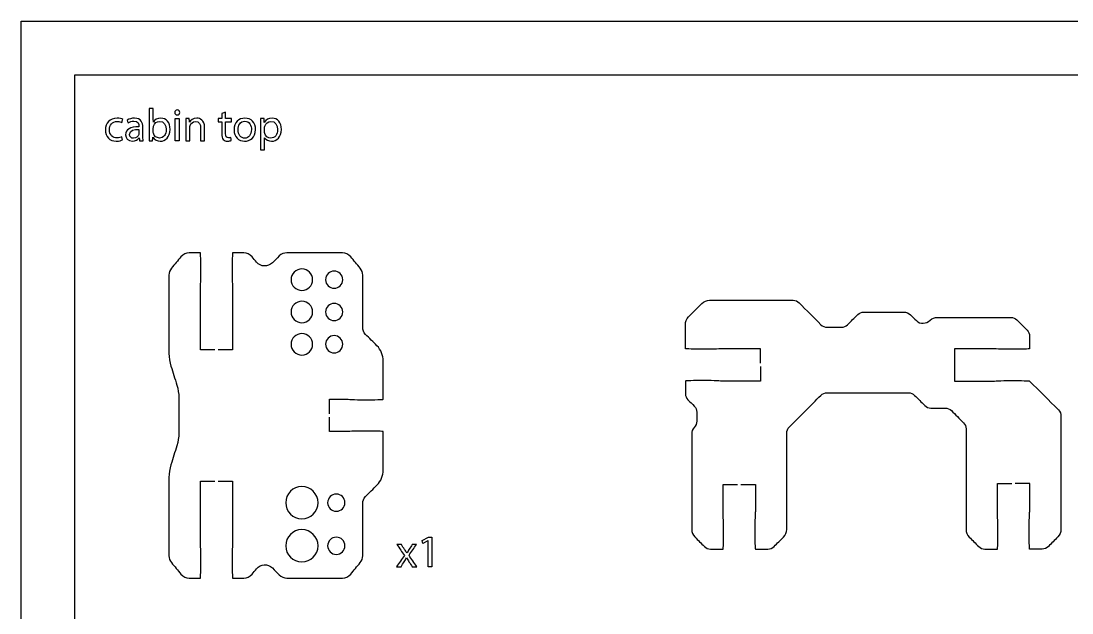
# Model space of a CAD drawing. Extents: x 0 to 375, y 150 to 450.
# Drawn here: x 0 to 97.7, y 395 to 450 of the extents above; entities that cross this region are included whole.
import ezdxf

# ---------------------------------------------------------------- set-up
doc = ezdxf.new("R2010")
doc.units = 0
doc.header["$MEASUREMENT"] = 0
doc.layers.add('DEFAULT', color=18, linetype='CONTINUOUS')

msp = doc.modelspace()

# ---------------------------------------------------------------- linework, layer by layer
at = {"layer": 'DEFAULT', "color": 116}
for points in [[(370.0000361111111, 150.0000527777778), (0, 150.0000527777778), (0, 450.0001583333333), (370.0000361111111, 450.0001583333333)], [(365.0001166666666, 340.7925055555555), (4.999919444444445, 340.7925055555555), (4.999919444444445, 444.999886111111), (365.0001166666666, 444.999886111111)]]:
    msp.add_lwpolyline(points, close=True, dxfattribs=at)
at = {"layer": 'DEFAULT', "color": 18}
for points in [[(14.33195, 440.9305944444444), (14.70413055555555, 440.9305944444444), (14.70413055555555, 438.8827194444444), (14.33195, 438.8827194444444)], [(37.83457, 401.7098194444444), (37.82645611111111, 401.7098194444444), (37.34808944444444, 401.4515861111111), (37.27612277777778, 401.7352194444443), (37.87690333333333, 402.0569527777777), (38.19440333333333, 402.0569527777777), (38.19440333333333, 399.3066972222222), (37.83457, 399.3066972222222)]]:
    msp.add_lwpolyline(points, close=True, dxfattribs=at)
for points, knots in [([(11.90635583333333, 438.8827547222222), (11.91517527777778, 439.0221019444444), (11.92364194444444, 439.2295352777777), (11.92364194444444, 439.4115686111111), (11.92364194444445, 440.2367158333333), (11.92364194444445, 441.0618630555555), (11.92364194444444, 441.8870102777777), (12.04629101851852, 441.8870102777777), (12.16894009259259, 441.8870102777777), (12.29158916666667, 441.8870102777777), (12.29158916666667, 441.4581500925926), (12.29158916666667, 441.0292899074073), (12.30005583333333, 440.6004297222221), (12.43128916666667, 440.8286769444444), (12.66800305555556, 440.976843611111), (12.99820305555555, 440.976843611111), (13.50585027777778, 440.976843611111), (13.86568361111111, 440.5538630555556), (13.8610975, 439.9319158333333), (13.8610975, 439.1999019444444), (13.40036972222222, 438.8361880555555), (12.94316972222222, 438.8361880555555), (12.64718916666667, 438.8361880555555), (12.4101225, 438.9504880555555), (12.2577225, 439.2214213888889), (12.25348916666667, 439.2214213888889), (12.24925583333333, 439.2214213888889), (12.2450225, 439.2214213888889), (12.23937805555556, 439.1085324999999), (12.23373361111111, 438.9956436111111), (12.22808916666667, 438.8827547222222), (12.12084472222222, 438.8827547222222), (12.01360027777778, 438.8827547222222), (11.90635583333333, 438.8827547222222)], [0.911999999999999, 0.911999999999999, 0.911999999999999, 0.911999999999999, 1.911999999999999, 1.911999999999999, 1.911999999999999, 8.929000000000052, 8.929000000000052, 8.929000000000052, 9.972000000000051, 9.972000000000051, 9.972000000000051, 13.64300000000021, 13.64300000000021, 13.64300000000021, 14.64300000000021, 14.64300000000021, 14.64300000000021, 15.64300000000021, 15.64300000000021, 15.64300000000021, 16.64300000000021, 16.64300000000021, 16.64300000000021, 17.64300000000021, 17.64300000000021, 17.64300000000021, 17.67900000000022, 17.67900000000022, 17.67900000000022, 18.64019925093629, 18.64019925093629, 18.64019925093629, 19.55219925093629, 19.55219925093629, 19.55219925093629, 19.55219925093629]), ([(14.74646388888889, 441.5056222222221), (14.75069722222222, 441.378975), (14.65756388888889, 441.2773749999999), (14.50939722222222, 441.2773749999999), (14.37851666666667, 441.2773749999999), (14.28538333333333, 441.378975), (14.28538333333333, 441.5056222222221), (14.28538333333333, 441.6372083333333), (14.38275, 441.7388083333333), (14.51821666666667, 441.7388083333333), (14.65756388888889, 441.7388083333333), (14.74646388888889, 441.6372083333333), (14.74646388888889, 441.5056222222221)], [1, 1, 1, 1, 2, 2, 2, 3, 3, 3, 4, 4, 4, 5, 5, 5, 5]), ([(9.446295277777777, 438.9588136111111), (9.348928611111111, 438.9080136111111), (9.13302861111111, 438.8402802777777), (8.857861944444444, 438.8402802777777), (8.240148055555554, 438.8402802777777), (7.838334166666667, 439.2593802777778), (7.838334166666667, 439.8855608333333), (7.838334166666667, 440.5159747222222), (8.26978138888889, 440.9728219444444), (8.938648055555555, 440.9728219444444), (9.15842861111111, 440.9728219444444), (9.352809166666667, 440.9177886111111), (9.454409166666666, 440.8669886111111), (9.426186944444444, 440.7711506481481), (9.397964722222222, 440.6753126851851), (9.3697425, 440.5794747222222), (9.281195277777778, 440.6299219444444), (9.141495277777777, 440.676488611111), (8.938648055555555, 440.676488611111), (8.468748055555555, 440.676488611111), (8.215100833333334, 440.3297080555555), (8.215100833333334, 439.9024941666666), (8.215100833333334, 439.4283608333333), (8.519548055555555, 439.136613611111), (8.925595277777777, 439.136613611111), (9.137261944444443, 439.136613611111), (9.276961944444444, 439.1916469444444), (9.3824425, 439.238213611111), (9.403726759259259, 439.1450802777777), (9.425011018518518, 439.0519469444444), (9.446295277777777, 438.9588136111111)], [0.8124192267541849, 0.8124192267541849, 0.8124192267541849, 0.8124192267541849, 1.812419226754185, 1.812419226754185, 1.812419226754185, 2.812419226754185, 2.812419226754185, 2.812419226754185, 3.812419226754185, 3.812419226754185, 3.812419226754185, 4.812419226754185, 4.812419226754185, 4.812419226754185, 5.662022075148709, 5.662022075148709, 5.662022075148709, 6.662022075148709, 6.662022075148709, 6.662022075148709, 7.662022075148709, 7.662022075148709, 7.662022075148709, 8.662022075148709, 8.662022075148709, 8.662022075148709, 9.662022075148709, 9.662022075148709, 9.662022075148709, 10.47444130190289, 10.47444130190289, 10.47444130190289, 10.47444130190289]), ([(11.01682666666667, 438.8826488888887), (11.00694888888889, 438.9687266666665), (10.99707111111111, 439.0548044444443), (10.98719333333333, 439.140882222222), (10.98296, 439.140882222222), (10.97872666666667, 439.1408822222222), (10.97449333333333, 439.1408822222222), (10.86019333333333, 438.9796627777778), (10.64041277777778, 438.8360822222222), (10.34831277777778, 438.8360822222222), (9.933798888888887, 438.8360822222222), (9.722132222222221, 439.1278294444444), (9.722132222222221, 439.4241627777778), (9.722132222222221, 439.9194627777778), (10.16204611111111, 440.1900433333333), (10.95367944444444, 440.1858099999999), (10.95367944444444, 440.1999211111111), (10.95367944444444, 440.2140322222222), (10.95367944444444, 440.2281433333333), (10.95367944444444, 440.3974766666667), (10.90711277777778, 440.7019238888888), (10.48801277777778, 440.7019238888888), (10.29751277777778, 440.7019238888888), (10.09889888888889, 440.6426572222222), (9.954965555555555, 440.5498766666666), (9.926743333333333, 440.6316035185185), (9.89852111111111, 440.7133303703704), (9.870298888888888, 440.7950572222222), (10.03963222222222, 440.9051238888889), (10.28481277777778, 440.9770905555555), (10.54304611111111, 440.9770905555555), (11.16922666666667, 440.9770905555555), (11.32162666666667, 440.5498766666666), (11.32162666666667, 440.1395961111111), (11.32162666666667, 439.8843025925926), (11.32162666666667, 439.6290090740741), (11.32162666666667, 439.3737155555556), (11.32162666666667, 439.1959155555555), (11.33009333333333, 439.0223488888889), (11.35514055555556, 438.8826488888889), (11.24236925925926, 438.8826488888888), (11.12959796296296, 438.8826488888888), (11.01682666666667, 438.8826488888887)], [0, 0, 0, 0, 0.7368039087843914, 0.7368039087843914, 0.7368039087843914, 0.7728039087843928, 0.7728039087843928, 0.7728039087843928, 1.772803908784393, 1.772803908784393, 1.772803908784393, 2.772803908784393, 2.772803908784393, 2.772803908784393, 3.772803908784393, 3.772803908784393, 3.772803908784393, 3.892803908784511, 3.892803908784511, 3.892803908784511, 4.892803908784511, 4.892803908784511, 4.892803908784511, 5.892803908784511, 5.892803908784511, 5.892803908784511, 6.628075967277304, 6.628075967277304, 6.628075967277304, 7.628075967277304, 7.628075967277304, 7.628075967277304, 8.628075967277304, 8.628075967277304, 8.628075967277304, 10.79907596727735, 10.79907596727735, 10.79907596727735, 11.79907596727735, 11.79907596727735, 11.79907596727735, 12.75807596727736, 12.75807596727736, 12.75807596727736, 12.75807596727736]), ([(12.29158916666667, 439.7036686111111), (12.29158916666667, 439.6567491666666), (12.30005583333333, 439.6101824999999), (12.3085225, 439.5682019444444), (12.38048916666667, 439.3099686111111), (12.59603638888889, 439.1325213888888), (12.86696972222222, 439.1325213888888), (13.25608361111111, 439.1325213888888), (13.48926972222222, 439.4496686111111), (13.48926972222222, 439.9192158333333), (13.48926972222222, 440.3294963888888), (13.27760305555556, 440.6812158333333), (12.87966972222222, 440.6812158333333), (12.62566972222222, 440.6812158333333), (12.38860305555555, 440.5072963888888), (12.31275583333333, 440.2240158333332), (12.30428916666667, 440.1813297222222), (12.29158916666667, 440.1308824999999), (12.29158916666667, 440.0716158333332), (12.29158916666667, 439.9489667592591), (12.29158916666667, 439.8263176851851), (12.29158916666667, 439.7036686111111)], [1.042999999999893, 1.042999999999893, 1.042999999999893, 1.042999999999893, 2.042999999999893, 2.042999999999893, 2.042999999999893, 3.042999999999893, 3.042999999999893, 3.042999999999893, 4.042999999999893, 4.042999999999893, 4.042999999999893, 5.042999999999893, 5.042999999999893, 5.042999999999893, 6.042999999999893, 6.042999999999893, 6.042999999999893, 7.042999999999893, 7.042999999999893, 7.042999999999893, 8.085999999999785, 8.085999999999785, 8.085999999999785, 8.085999999999785]), ([(15.32293805555555, 440.3761336111111), (15.32293805555555, 440.5878002777777), (15.31835194444444, 440.7613669444445), (15.30565194444444, 440.9303475), (15.41571861111111, 440.9303475), (15.52578527777778, 440.9303475), (15.63585194444444, 440.9303475), (15.6429075, 440.8175762037037), (15.64996305555555, 440.7048049074074), (15.66548527777777, 440.5920336111111), (15.76708527777778, 440.7867669444444), (16.00415194444444, 440.9769141666666), (16.34246583333333, 440.9769141666666), (16.62574638888889, 440.9769141666666), (17.06566027777777, 440.8079336111111), (17.06566027777777, 440.1052002777778), (17.06566027777777, 439.6977419444445), (17.06566027777777, 439.2902836111111), (17.06566027777777, 438.8828252777778), (16.94171768518518, 438.8828252777778), (16.81777509259259, 438.8828252777778), (16.6938325, 438.8828252777778), (16.6938325, 439.2761725), (16.6938325, 439.6695197222222), (16.6938325, 440.0628669444445), (16.6938325, 440.3930669444445), (16.57071305555555, 440.6682336111111), (16.21969916666666, 440.6682336111111), (15.97451861111111, 440.6682336111111), (15.78401861111111, 440.4946669444444), (15.72051861111111, 440.2872336111111), (15.70358527777778, 440.2406669444445), (15.69511861111111, 440.1775197222222), (15.69511861111111, 440.1140197222222), (15.69511861111111, 439.7036215740741), (15.69511861111111, 439.293223425926), (15.69511861111111, 438.8828252777778), (15.57105842592592, 438.8828252777778), (15.44699824074074, 438.8828252777778), (15.32293805555555, 438.8828252777778), (15.32293805555555, 439.3805947222222), (15.32293805555555, 439.8783641666667), (15.32293805555555, 440.3761336111111)], [4.232999999999947, 4.232999999999947, 4.232999999999947, 4.232999999999947, 5.232999999999947, 5.232999999999947, 5.232999999999947, 6.168999999999947, 6.168999999999947, 6.168999999999947, 7.153875121958919, 7.153875121958919, 7.153875121958919, 8.153875121958919, 8.153875121958919, 8.153875121958919, 9.153875121958919, 9.153875121958919, 9.153875121958919, 12.61887512195884, 12.61887512195884, 12.61887512195884, 13.67287512195883, 13.67287512195883, 13.67287512195883, 17.01787512195886, 17.01787512195886, 17.01787512195886, 18.01787512195886, 18.01787512195886, 18.01787512195886, 19.01787512195886, 19.01787512195886, 19.01787512195886, 20.01787512195886, 20.01787512195886, 20.01787512195886, 23.50787512195887, 23.50787512195887, 23.50787512195887, 24.56287512195887, 24.56287512195887, 24.56287512195887, 28.79587512195882, 28.79587512195882, 28.79587512195882, 28.79587512195882]), ([(19.01779138888889, 441.5185338888889), (19.01779138888889, 441.322507037037), (19.01779138888889, 441.1264801851851), (19.01779138888889, 440.9304533333333), (19.19559138888889, 440.9304533333333), (19.37339138888889, 440.9304533333333), (19.55119138888889, 440.9304533333333), (19.55119138888889, 440.8359088888889), (19.55119138888889, 440.7413644444444), (19.55119138888889, 440.64682), (19.37339138888889, 440.64682), (19.19559138888889, 440.64682), (19.01779138888889, 440.64682), (19.01779138888889, 440.2787551851852), (19.01779138888889, 439.9106903703703), (19.01779138888889, 439.5426255555555), (19.01779138888889, 439.2889783333333), (19.08975805555556, 439.1446922222222), (19.29719138888889, 439.1446922222222), (19.39420527777778, 439.1446922222222), (19.46617194444444, 439.157745), (19.51273861111111, 439.170445), (19.51838305555556, 439.0774292592593), (19.5240275, 438.9844135185185), (19.52967194444444, 438.8913977777778), (19.45805805555555, 438.8617644444445), (19.34375805555555, 438.8402449999999), (19.19982472222222, 438.8402449999999), (19.02625805555556, 438.8402449999999), (18.88691083333333, 438.8956311111111), (18.79801083333333, 438.9972311111111), (18.6921775, 439.106945), (18.6540775, 439.2889783333333), (18.6540775, 439.5299255555556), (18.6540775, 439.9022237037037), (18.6540775, 440.2745218518518), (18.6540775, 440.64682), (18.54824416666667, 440.64682), (18.44241083333334, 440.64682), (18.3365775, 440.64682), (18.3365775, 440.7413644444444), (18.3365775, 440.8359088888889), (18.3365775, 440.9304533333333), (18.44241083333334, 440.9304533333333), (18.54824416666667, 440.9304533333333), (18.6540775, 440.9304533333333), (18.6540775, 441.0941422222222), (18.6540775, 441.257831111111), (18.6540775, 441.4215199999999), (18.77531546296296, 441.4538579629629), (18.89655342592593, 441.4861959259259), (19.01779138888889, 441.5185338888889)], [1.067045453577329, 1.067045453577329, 1.067045453577329, 1.067045453577329, 2.734045453577245, 2.734045453577245, 2.734045453577245, 4.246045453577246, 4.246045453577246, 4.246045453577246, 5.050045453577333, 5.050045453577333, 5.050045453577333, 6.562045453577333, 6.562045453577333, 6.562045453577333, 9.692045453577443, 9.692045453577443, 9.692045453577443, 10.69204545357744, 10.69204545357744, 10.69204545357744, 11.69204545357744, 11.69204545357744, 11.69204545357744, 12.484500499621, 12.484500499621, 12.484500499621, 13.484500499621, 13.484500499621, 13.484500499621, 14.484500499621, 14.484500499621, 14.484500499621, 15.484500499621, 15.484500499621, 15.484500499621, 18.65050049962095, 18.65050049962095, 18.65050049962095, 19.55050049962095, 19.55050049962095, 19.55050049962095, 20.35450049962103, 20.35450049962103, 20.35450049962103, 21.25450049962103, 21.25450049962103, 21.25450049962103, 22.64650049962086, 22.64650049962086, 22.64650049962086, 23.71354595319819, 23.71354595319819, 23.71354595319819, 23.71354595319819]), ([(21.79849166666666, 439.9233080555555), (21.79849166666666, 439.1662469444444), (21.27391111111111, 438.8360469444444), (20.77896388888889, 438.8360469444444), (20.22475, 438.8360469444444), (19.79753611111111, 439.2424469444443), (19.79753611111111, 439.8897941666666), (19.79753611111111, 440.5752413888888), (20.24591666666667, 440.9770552777777), (20.81283055555555, 440.9770552777777), (21.40091111111111, 440.9770552777777), (21.79849166666666, 440.5498413888888), (21.79849166666666, 439.9233080555555)], [1, 1, 1, 1, 2, 2, 2, 3, 3, 3, 4, 4, 4, 5, 5, 5, 5]), ([(20.17395, 439.9024941666666), (20.17395, 439.4537608333333), (20.43183055555555, 439.1150941666666), (20.79589722222222, 439.1150941666666), (21.15114444444444, 439.1150941666666), (21.41749166666666, 439.4498802777778), (21.41749166666666, 439.9106080555554), (21.41749166666666, 440.2577413888889), (21.24427777777777, 440.6980080555555), (20.80436388888889, 440.6980080555555), (20.36409722222222, 440.6980080555555), (20.17395, 440.2916080555555), (20.17395, 439.9024941666666)], [0, 0, 0, 0, 1, 1, 1, 2, 2, 2, 3, 3, 3, 4, 4, 4, 4]), ([(22.26959111111111, 440.2621511111111), (22.26959111111111, 440.524265), (22.26112444444444, 440.7359316666667), (22.252305, 440.9303122222222), (22.36390037037036, 440.9303122222222), (22.47549574074074, 440.9303122222222), (22.58709111111111, 440.9303122222222), (22.59261796296296, 440.8133075925925), (22.59814481481481, 440.6963029629629), (22.61213833333333, 440.5792983333333), (22.76418555555555, 440.8287122222222), (23.00548555555556, 440.9768788888889), (23.33991888888889, 440.9768788888889), (23.83521888888889, 440.9768788888889), (24.20704666666666, 440.5581316666666), (24.20704666666666, 439.9361844444445), (24.20704666666666, 439.1999372222222), (23.75901888888889, 438.8362233333334), (23.27641888888889, 438.8362233333334), (23.00548555555556, 438.8362233333334), (22.76877166666666, 438.9547566666667), (22.63753833333333, 439.1576038888888), (22.63753833333333, 438.7867168518517), (22.63753833333333, 438.4158298148147), (22.63753833333333, 438.0449427777777), (22.51488925925925, 438.0449427777777), (22.39224018518518, 438.0449427777777), (22.26959111111111, 438.0449427777777), (22.26959111111111, 438.7840122222222), (22.26959111111111, 439.5230816666667), (22.26959111111111, 440.2621511111111)], [6.285000000000082, 6.285000000000082, 6.285000000000082, 6.285000000000082, 7.285000000000082, 7.285000000000082, 7.285000000000082, 8.23400000000008, 8.23400000000008, 8.23400000000008, 9.254109431739503, 9.254109431739503, 9.254109431739503, 10.2541094317395, 10.2541094317395, 10.2541094317395, 11.2541094317395, 11.2541094317395, 11.2541094317395, 12.2541094317395, 12.2541094317395, 12.2541094317395, 13.2781094317395, 13.2781094317395, 13.2781094317395, 16.4321094317395, 16.4321094317395, 16.4321094317395, 17.4751094317395, 17.4751094317395, 17.4751094317395, 23.76010943173958, 23.76010943173958, 23.76010943173958, 23.76010943173958]), ([(22.63753833333333, 439.7160511111111), (22.63753833333333, 439.6613705555555), (22.646005, 439.6102177777778), (22.65447166666666, 439.5636511111111), (22.722205, 439.3057705555555), (22.94657166666666, 439.1279705555556), (23.21291888888889, 439.1279705555556), (23.6062661111111, 439.1279705555556), (23.83521888888889, 439.4497038888888), (23.83521888888889, 439.9192511111111), (23.83521888888889, 440.3295316666666), (23.61896611111111, 440.6808983333333), (23.22561888888889, 440.6808983333333), (22.97161888888889, 440.6808983333333), (22.73455222222222, 440.498865), (22.66293833333333, 440.2198177777778), (22.65023833333333, 440.1732511111111), (22.63753833333333, 440.1182177777778), (22.63753833333333, 440.0674177777778), (22.63753833333333, 439.9502955555556), (22.63753833333333, 439.8331733333333), (22.63753833333333, 439.7160511111111)], [0.9960000000000946, 0.9960000000000946, 0.9960000000000946, 0.9960000000000946, 1.996000000000095, 1.996000000000095, 1.996000000000095, 2.996000000000095, 2.996000000000095, 2.996000000000095, 3.996000000000095, 3.996000000000095, 3.996000000000095, 4.996000000000095, 4.996000000000095, 4.996000000000095, 5.996000000000095, 5.996000000000095, 5.996000000000095, 6.996000000000095, 6.996000000000095, 6.996000000000095, 7.992000000000189, 7.992000000000189, 7.992000000000189, 7.992000000000189]), ([(10.96179333333333, 439.9275766666667), (10.55574611111111, 439.9363961111111), (10.09466555555556, 439.8640766666666), (10.09466555555556, 439.4664961111111), (10.09466555555556, 439.2255488888889), (10.25517944444444, 439.1112488888888), (10.44567944444444, 439.1112488888888), (10.71237944444444, 439.1112488888888), (10.88136, 439.2802294444444), (10.94062666666667, 439.453796111111), (10.95367944444444, 439.4922488888889), (10.96179333333333, 439.5342294444444), (10.96179333333333, 439.5723294444444), (10.96179333333333, 439.6907451851851), (10.96179333333333, 439.8091609259259), (10.96179333333333, 439.9275766666667)], [1.007000000000062, 1.007000000000062, 1.007000000000062, 1.007000000000062, 2.007000000000062, 2.007000000000062, 2.007000000000062, 3.007000000000062, 3.007000000000062, 3.007000000000062, 4.007000000000062, 4.007000000000062, 4.007000000000062, 5.007000000000062, 5.007000000000062, 5.007000000000062, 6.014000000000124, 6.014000000000124, 6.014000000000124, 6.014000000000124]), ([(35.35856388888888, 401.3543958333332), (35.45581296296296, 401.2077578703702), (35.55306203703703, 401.0611199074073), (35.6503111111111, 400.9144819444444), (35.72686388888889, 400.8001819444444), (35.79036388888888, 400.694348611111), (35.85774444444444, 400.5800486111111), (35.86197777777777, 400.5800486111111), (35.86621111111111, 400.5800486111111), (35.87044444444444, 400.5800486111111), (35.93853055555555, 400.7028152777777), (36.0059111111111, 400.808648611111), (36.07364444444444, 400.9187152777778), (36.1696, 401.0639421296296), (36.26555555555556, 401.2091689814815), (36.36151111111111, 401.3543958333333), (36.49533148148148, 401.3543958333333), (36.62915185185185, 401.3543958333333), (36.76297222222222, 401.3543958333333), (36.53037407407407, 401.0244310185184), (36.29777592592593, 400.6944662037036), (36.06517777777778, 400.3645013888888), (36.30494907407407, 400.0118412037036), (36.54472037037036, 399.6591810185184), (36.78449166666666, 399.3065208333333), (36.64349814814815, 399.3065208333333), (36.50250462962962, 399.3065208333333), (36.36151111111111, 399.3065208333333), (36.26132222222222, 399.4602143518518), (36.16113333333333, 399.6139078703703), (36.06094444444444, 399.7676013888888), (35.98051111111111, 399.8861347222222), (35.91277777777778, 400.0004347222222), (35.83269722222222, 400.1232013888888), (35.76461111111111, 400.0004347222222), (35.69264444444444, 399.8907208333333), (35.61644444444444, 399.7676013888888), (35.51790185185185, 399.6139078703703), (35.41935925925925, 399.4602143518518), (35.32081666666667, 399.3065208333333), (35.18393888888889, 399.3065208333333), (35.04706111111111, 399.3065208333333), (34.91018333333333, 399.3065208333333), (35.15277685185185, 399.6549476851851), (35.39537037037037, 400.003374537037), (35.63796388888888, 400.3518013888888), (35.40665925925925, 400.6859995370369), (35.17535462962962, 401.0201976851851), (34.94405, 401.3543958333333), (35.0822212962963, 401.3543958333332), (35.22039259259259, 401.3543958333332), (35.35856388888888, 401.3543958333332)], [0, 0, 0, 0, 1.4963081233488, 1.4963081233488, 1.4963081233488, 2.4963081233488, 2.4963081233488, 2.4963081233488, 2.532308123348787, 2.532308123348787, 2.532308123348787, 3.532308123348787, 3.532308123348787, 3.532308123348787, 5.012538173036928, 5.012538173036928, 5.012538173036928, 6.150538173036919, 6.150538173036919, 6.150538173036919, 9.583630073933282, 9.583630073933282, 9.583630073933282, 13.21013279694345, 13.21013279694345, 13.21013279694345, 14.40913279694345, 14.40913279694345, 14.40913279694345, 15.96931003046535, 15.96931003046535, 15.96931003046535, 16.99231003046535, 16.99231003046535, 16.99231003046535, 17.99231003046535, 17.99231003046535, 17.99231003046535, 19.54488627658019, 19.54488627658019, 19.54488627658019, 20.70888627658019, 20.70888627658019, 20.70888627658019, 24.31933472518042, 24.31933472518042, 24.31933472518042, 27.77564099054531, 27.77564099054531, 27.77564099054531, 28.9506409905453, 28.9506409905453, 28.9506409905453, 28.9506409905453])]:
    msp.add_open_spline(points, degree=3, knots=knots, dxfattribs=at)
at = {"layer": 'DEFAULT', "color": 1}
for points, knots in [([(18.01967722222222, 419.4653013888889), (17.56929759259259, 419.4653013888889), (17.11891796296296, 419.4653013888889), (16.66853833333333, 419.4653013888889), (16.66853833333333, 421.2997458333334), (16.66853833333333, 423.1341902777778), (16.66853833333333, 424.9686347222222), (16.66853833333333, 425.1803013888888), (16.71792722222222, 425.7518013888889), (16.71792722222222, 426.7184125), (16.71792722222222, 427.6850236111111), (16.69676055555556, 428.4681902777778), (16.66853833333333, 428.4681902777778), (16.32516796296296, 428.4681902777778), (15.98179759259259, 428.4681902777778), (15.63842722222222, 428.4681902777778), (15.34209388888889, 428.4681902777778), (15.05634388888889, 428.3341347222222), (14.86937166666667, 428.1048291666666), (14.57421425925926, 427.7485236111111), (14.27905685185185, 427.3922180555555), (13.98389944444444, 427.0359124999999), (13.83573277777778, 426.8559958333333), (13.75459388888889, 426.6302180555556), (13.75459388888889, 426.3973847222222), (13.75459388888889, 423.9738013888889), (13.75459388888889, 421.5502180555556), (13.75459388888889, 419.1266347222223), (13.75459388888889, 418.7209402777777), (13.81456611111111, 418.3187736111111), (13.93451055555555, 417.9342458333333), (14.117955, 417.3498106481481), (14.30139944444444, 416.7653754629629), (14.48484388888889, 416.1809402777777), (14.60478833333334, 415.7964125), (14.66828833333333, 415.3942458333333), (14.66828833333333, 414.9885513888889), (14.66828833333333, 413.9019958333333), (14.66828833333333, 412.8154402777777), (14.66828833333333, 411.7288847222222), (14.66828833333333, 411.3231902777778), (14.60478833333334, 410.9210236111111), (14.48484388888889, 410.5364958333333), (14.30139944444444, 409.9520606481481), (14.117955, 409.3676254629629), (13.93451055555555, 408.7831902777777), (13.81456611111111, 408.3986625), (13.75459388888889, 407.9964958333333), (13.75459388888889, 407.5908013888889), (13.75459388888889, 405.1672180555556), (13.75459388888889, 402.7436347222222), (13.75459388888889, 400.3200513888888), (13.75459388888889, 400.0872180555556), (13.83573277777778, 399.8614402777778), (13.98389944444444, 399.6815236111111), (14.27905685185185, 399.3252180555555), (14.57421425925926, 398.9689125), (14.86937166666667, 398.6126069444445), (15.05634388888889, 398.3833013888889), (15.34209388888889, 398.2492458333333), (15.63842722222222, 398.2492458333333), (15.98179759259259, 398.2492458333333), (16.32516796296296, 398.2492458333333), (16.66853833333333, 398.2492458333333), (16.69676055555556, 398.2492458333333), (16.71792722222222, 399.0324125), (16.71792722222222, 399.9990236111111), (16.71792722222222, 400.9656347222222), (16.66853833333333, 401.5371347222222), (16.66853833333333, 401.7488013888889), (16.66853833333333, 403.5832458333334), (16.66853833333333, 405.4176902777778), (16.66853833333333, 407.2521347222222), (17.11774203703704, 407.2521347222221), (17.56694574074074, 407.2521347222221), (18.01614944444444, 407.2521347222222)], [0, 0, 0, 0, 3.830000000000005, 3.830000000000005, 3.830000000000005, 19.42999999999991, 19.42999999999991, 19.42999999999991, 20.42999999999991, 20.42999999999991, 20.42999999999991, 21.42999999999991, 21.42999999999991, 21.42999999999991, 24.34999999999991, 24.34999999999991, 24.34999999999991, 25.34999999999991, 25.34999999999991, 25.34999999999991, 29.28459019467074, 29.28459019467074, 29.28459019467074, 30.28459019467074, 30.28459019467074, 30.28459019467074, 50.89459019467064, 50.89459019467064, 50.89459019467064, 51.89459019467064, 51.89459019467064, 51.89459019467064, 57.10366880801487, 57.10366880801487, 57.10366880801487, 58.10366880801487, 58.10366880801487, 58.10366880801487, 67.34366880801488, 67.34366880801488, 67.34366880801488, 68.34366880801488, 68.34366880801488, 68.34366880801488, 73.55274742135911, 73.55274742135911, 73.55274742135911, 74.55274742135911, 74.55274742135911, 74.55274742135911, 95.16274742135924, 95.16274742135924, 95.16274742135924, 96.16274742135924, 96.16274742135924, 96.16274742135924, 100.0973376160301, 100.0973376160301, 100.0973376160301, 101.0973376160301, 101.0973376160301, 101.0973376160301, 104.0173376160301, 104.0173376160301, 104.0173376160301, 105.0173376160301, 105.0173376160301, 105.0173376160301, 106.0173376160301, 106.0173376160301, 106.0173376160301, 121.61733761603, 121.61733761603, 121.61733761603, 125.43733761603, 125.43733761603, 125.43733761603, 125.43733761603]), ([(28.67003833333333, 413.5104125), (28.67003833333333, 413.9607921296296), (28.67003833333333, 414.4111717592593), (28.67003833333333, 414.8615513888888), (29.16980685185185, 414.8615513888888), (29.66957537037037, 414.8615513888888), (30.16934388888889, 414.8615513888889), (30.38101055555555, 414.8615513888889), (30.95251055555556, 414.8121625), (31.91912166666666, 414.8121625), (32.88573277777778, 414.8121625), (33.66889944444444, 414.8333291666667), (33.66889944444444, 414.8615513888889), (33.66889944444444, 416.0480606481481), (33.66889944444444, 417.2345699074074), (33.66889944444444, 418.4210791666667), (33.66889944444444, 418.9502458333333), (33.45723277777778, 419.4582458333333), (33.08328833333334, 419.8321902777778), (32.73051055555555, 420.1849680555555), (32.37773277777777, 420.5377458333333), (32.024955, 420.8905236111111), (31.85209388888889, 421.0633847222222), (31.75684388888889, 421.2962180555555), (31.75684388888889, 421.5431625), (31.75684388888889, 423.1612365740741), (31.75684388888889, 424.7793106481481), (31.75684388888889, 426.3973847222222), (31.75684388888889, 426.6302180555556), (31.675705, 426.8559958333333), (31.52753833333333, 427.0359124999999), (31.23238092592592, 427.3922180555555), (30.93722351851852, 427.7485236111111), (30.64206611111111, 428.1048291666666), (30.45156611111111, 428.3341347222222), (30.16934388888889, 428.4681902777778), (29.86948277777778, 428.4681902777778), (28.14910314814815, 428.4681902777778), (26.42872351851851, 428.4681902777778), (24.70834388888889, 428.4681902777778), (24.44376055555555, 428.4681902777778), (24.18976055555556, 428.3623569444444), (24.00278833333333, 428.1753847222222), (23.78876981481481, 427.9613662037037), (23.5747512962963, 427.7473476851852), (23.36073277777778, 427.5333291666666), (22.944455, 427.1170513888889), (22.26006611111111, 427.1488013888889), (21.88259388888889, 427.6038847222222), (21.74501055555556, 427.7708662037037), (21.60742722222222, 427.9378476851851), (21.46984388888889, 428.1048291666666), (21.27934388888889, 428.3341347222222), (20.99712166666666, 428.4681902777778), (20.69726055555556, 428.4681902777778), (20.35506611111111, 428.4681902777778), (20.01287166666667, 428.4681902777778), (19.67067722222222, 428.4681902777778), (19.642455, 428.4681902777778), (19.62128833333333, 427.6850236111111), (19.62128833333333, 426.7184125), (19.62128833333333, 425.7518013888889), (19.67067722222222, 425.1803013888888), (19.67067722222222, 424.9686347222222), (19.67067722222222, 423.1341902777778), (19.67067722222222, 421.2997458333334), (19.67067722222222, 419.4653013888889), (19.22029759259259, 419.4653013888889), (18.76991796296296, 419.4653013888889), (18.31953833333333, 419.4653013888889)], [0, 0, 0, 0, 3.829999999999927, 3.829999999999927, 3.829999999999927, 8.079999999999927, 8.079999999999927, 8.079999999999927, 9.079999999999927, 9.079999999999927, 9.079999999999927, 10.07999999999993, 10.07999999999993, 10.07999999999993, 20.17000000000007, 20.17000000000007, 20.17000000000007, 21.17000000000007, 21.17000000000007, 21.17000000000007, 25.41264068711936, 25.41264068711936, 25.41264068711936, 26.41264068711936, 26.41264068711936, 26.41264068711936, 40.17264068711935, 40.17264068711935, 40.17264068711935, 41.17264068711935, 41.17264068711935, 41.17264068711935, 45.10723088179017, 45.10723088179017, 45.10723088179017, 46.10723088179017, 46.10723088179017, 46.10723088179017, 60.73723088179018, 60.73723088179018, 60.73723088179018, 61.73723088179018, 61.73723088179018, 61.73723088179018, 64.31109956530916, 64.31109956530916, 64.31109956530916, 65.31109956530916, 65.31109956530916, 65.31109956530916, 67.15101804176392, 67.15101804176392, 67.15101804176392, 68.15101804176392, 68.15101804176392, 68.15101804176392, 71.06101804176393, 71.06101804176393, 71.06101804176393, 72.06101804176393, 72.06101804176393, 72.06101804176393, 73.06101804176393, 73.06101804176393, 73.06101804176393, 88.66101804176384, 88.66101804176384, 88.66101804176384, 92.49101804176384, 92.49101804176384, 92.49101804176384, 92.49101804176384]), ([(26.10287444444444, 426.9688847222222), (26.65673555555556, 426.9688847222222), (27.10476333333333, 426.5208569444445), (27.10476333333333, 425.970523611111), (27.10476333333333, 425.4166625), (26.65673555555556, 424.9686347222222), (26.10287444444444, 424.9686347222222), (25.55254111111111, 424.9686347222222), (25.10451333333333, 425.4166625), (25.10451333333333, 425.970523611111), (25.10451333333333, 426.5208569444445), (25.55254111111111, 426.9688847222222), (26.10287444444444, 426.9688847222222)], [1, 1, 1, 1, 2, 2, 2, 3, 3, 3, 4, 4, 4, 5, 5, 5, 5]), ([(29.10501333333333, 426.7678013888889), (29.54598555555556, 426.7678013888889), (29.90581888888889, 426.4114958333333), (29.90581888888889, 425.970523611111), (29.90581888888889, 425.5260236111111), (29.54598555555556, 425.1697180555555), (29.10501333333333, 425.1697180555555), (28.66404111111111, 425.1697180555555), (28.30420777777778, 425.5260236111111), (28.30420777777778, 425.970523611111), (28.30420777777778, 426.4114958333333), (28.66404111111111, 426.7678013888889), (29.10501333333333, 426.7678013888889)], [1, 1, 1, 1, 2, 2, 2, 3, 3, 3, 4, 4, 4, 5, 5, 5, 5]), ([(26.10287444444444, 423.9702736111111), (26.65673555555556, 423.9702736111111), (27.10476333333333, 423.5222458333334), (27.10476333333333, 422.9683847222222), (27.10476333333333, 422.4180513888889), (26.65673555555556, 421.9700236111111), (26.10287444444444, 421.9700236111111), (25.55254111111111, 421.9700236111111), (25.10451333333333, 422.4180513888889), (25.10451333333333, 422.9683847222222), (25.10451333333333, 423.5222458333334), (25.55254111111111, 423.9702736111111), (26.10287444444444, 423.9702736111111)], [1, 1, 1, 1, 2, 2, 2, 3, 3, 3, 4, 4, 4, 5, 5, 5, 5]), ([(68.74954499999998, 418.1988997222222), (68.74954499999998, 418.6492793518518), (68.74954499999998, 419.0996589814815), (68.74954499999998, 419.550038611111), (67.58302648148147, 419.550038611111), (66.41650796296295, 419.550038611111), (65.24998944444444, 419.5500386111111), (65.03832277777776, 419.5500386111111), (64.46682277777776, 419.5006497222222), (63.50021166666666, 419.5006497222222), (62.53360055555554, 419.5006497222222), (61.82098944444443, 419.5500386111111), (61.75043388888888, 419.5500386111111), (61.75043388888887, 420.3026312037036), (61.75043388888887, 421.0552237962963), (61.75043388888888, 421.8078163888889), (61.75043388888888, 422.0723997222222), (61.85626722222221, 422.3263997222222), (62.04676722222221, 422.5133719444444), (62.46186907407406, 422.9284737962963), (62.87697092592591, 423.3435756481481), (63.29207277777777, 423.7586775), (63.48257277777776, 423.9456497222222), (63.73657277777777, 424.0514830555555), (64.0011561111111, 424.0514830555555), (66.5858412962963, 424.0514830555555), (69.17052648148147, 424.0514830555555), (71.75521166666665, 424.0514830555555), (71.9704061111111, 424.0514830555555), (72.17854499999999, 423.9668163888888), (72.33023944444443, 423.8151219444444), (73.00404499999998, 423.138964537037), (73.67785055555554, 422.4628071296295), (74.3516561111111, 421.7866497222222), (74.50335055555554, 421.6384830555555), (74.70796166666666, 421.5502886111111), (74.9231561111111, 421.5502886111111), (75.36648018518518, 421.5502886111111), (75.80980425925925, 421.5502886111111), (76.25312833333332, 421.5502886111111), (76.46832277777777, 421.5502886111111), (76.67646166666665, 421.6349552777777), (76.8281561111111, 421.7866497222222), (77.1409524074074, 422.1006219444444), (77.45374870370368, 422.4145941666666), (77.766545, 422.7285663888888), (77.91823944444444, 422.8802608333333), (78.12637833333332, 422.9649274999999), (78.338045, 422.9649274999999), (79.57159129629629, 422.9649274999999), (80.80513759259257, 422.9649274999999), (82.03868388888887, 422.9649274999999), (82.28210055555554, 422.9649274999999), (82.51846166666665, 422.8696775), (82.68779499999998, 422.6968163888889), (82.8653598148148, 422.5204274999999), (83.04292462962961, 422.344038611111), (83.22048944444444, 422.1676497222222), (83.58032277777777, 421.8078163888889), (84.14123944444444, 421.8572052777777), (84.50460055555554, 422.2135108333333), (84.68098944444444, 422.3898997222222), (84.93146166666665, 422.4639830555555), (85.18193388888888, 422.4639830555555), (87.45617462962961, 422.4639830555555), (89.73041537037034, 422.4639830555555), (92.00465611111109, 422.4639830555555), (92.21632277777776, 422.4639830555555), (92.42093388888887, 422.3793163888888), (92.57262833333333, 422.2276219444444), (92.88777648148147, 421.9136497222223), (93.2029246296296, 421.5996775), (93.51807277777776, 421.2857052777777), (93.66623944444441, 421.1340108333333), (93.75090611111109, 420.9293997222222), (93.75090611111109, 420.7177330555555), (93.75090611111109, 420.3285015740741), (93.75090611111109, 419.9392700925926), (93.75090611111109, 419.5500386111111), (93.75090611111109, 419.5218163888889), (92.96773944444443, 419.5006497222222), (92.00112833333331, 419.5006497222222), (91.0345172222222, 419.5006497222222), (90.4630172222222, 419.5500386111111), (90.25135055555555, 419.5500386111111), (89.08483203703702, 419.550038611111), (87.91831351851852, 419.550038611111), (86.75179499999999, 419.5500386111111), (86.75179499999997, 418.5493256481481), (86.75179499999997, 417.5486126851852), (86.75179499999999, 416.5478997222222), (87.91831351851852, 416.5478997222222), (89.08483203703702, 416.5478997222222), (90.25135055555555, 416.5478997222222), (90.4630172222222, 416.5478997222222), (91.0345172222222, 416.5972886111111), (92.00112833333331, 416.5972886111111), (92.96773944444443, 416.5972886111111), (93.75090611111109, 416.5761219444444), (93.75090611111109, 416.5478997222222), (94.64460981481479, 415.6553719444444), (95.5383135185185, 414.7628441666666), (96.43201722222221, 413.8703163888889), (96.58018388888888, 413.7186219444444), (96.66485055555553, 413.5140108333333), (96.66485055555553, 413.3023441666666), (96.66485055555553, 409.7933812037036), (96.66485055555553, 406.2844182407407), (96.66485055555553, 402.7754552777777), (96.66485055555553, 402.5108719444444), (96.55901722222221, 402.2568719444444), (96.37204499999999, 402.0663719444444), (96.0780635185185, 401.771214537037), (95.78408203703702, 401.4760571296296), (95.49010055555554, 401.1808997222222), (95.33840611111108, 401.0292052777777), (95.13026722222222, 400.9445386111111), (94.91507277777777, 400.9445386111111), (94.5270172222222, 400.9445386111111), (94.13896166666665, 400.9445386111111), (93.75090611111109, 400.9445386111111), (93.72268388888887, 401.0150941666666), (93.70504499999998, 401.7700386111111), (93.70504499999998, 402.690788611111), (93.70504499999998, 403.6573997222222), (93.75443388888887, 404.2288997222222), (93.75443388888887, 404.4405663888888), (93.75443388888887, 405.3083997222222), (93.75443388888887, 406.1762330555555), (93.75443388888887, 407.0440663888889), (93.30523018518517, 407.0440663888889), (92.85602648148148, 407.0440663888889), (92.40682277777778, 407.0440663888889)], [0, 0, 0, 0, 3.829999999999927, 3.829999999999927, 3.829999999999927, 13.74999999999991, 13.74999999999991, 13.74999999999991, 14.74999999999991, 14.74999999999991, 14.74999999999991, 15.74999999999991, 15.74999999999991, 15.74999999999991, 22.15000000000001, 22.15000000000001, 22.15000000000001, 23.15000000000001, 23.15000000000001, 23.15000000000001, 28.14217387517701, 28.14217387517701, 28.14217387517701, 29.14217387517701, 29.14217387517701, 29.14217387517701, 51.12217387517703, 51.12217387517703, 51.12217387517703, 52.12217387517703, 52.12217387517703, 52.12217387517703, 60.23977204212272, 60.23977204212272, 60.23977204212272, 61.23977204212272, 61.23977204212272, 61.23977204212272, 65.00977204212273, 65.00977204212273, 65.00977204212273, 66.00977204212273, 66.00977204212273, 66.00977204212273, 69.77865781911295, 69.77865781911295, 69.77865781911295, 70.77865781911295, 70.77865781911295, 70.77865781911295, 81.26865781911293, 81.26865781911293, 81.26865781911293, 82.26865781911293, 82.26865781911293, 82.26865781911293, 84.39706097641186, 84.39706097641186, 84.39706097641186, 85.39706097641186, 85.39706097641186, 85.39706097641186, 86.39706097641186, 86.39706097641186, 86.39706097641186, 105.7370609764118, 105.7370609764118, 105.7370609764118, 106.7370609764118, 106.7370609764118, 106.7370609764118, 110.5200888642287, 110.5200888642287, 110.5200888642287, 111.5200888642287, 111.5200888642287, 111.5200888642287, 114.8300888642289, 114.8300888642289, 114.8300888642289, 115.8300888642289, 115.8300888642289, 115.8300888642289, 116.8300888642289, 116.8300888642289, 116.8300888642289, 126.7500888642289, 126.7500888642289, 126.7500888642289, 135.2600888642289, 135.2600888642289, 135.2600888642289, 145.1800888642289, 145.1800888642289, 145.1800888642289, 146.1800888642289, 146.1800888642289, 146.1800888642289, 147.1800888642289, 147.1800888642289, 147.1800888642289, 157.9210431979927, 157.9210431979927, 157.9210431979927, 158.9210431979927, 158.9210431979927, 158.9210431979927, 188.7610431979926, 188.7610431979926, 188.7610431979926, 189.7610431979926, 189.7610431979926, 189.7610431979926, 193.3036552286841, 193.3036552286841, 193.3036552286841, 194.3036552286841, 194.3036552286841, 194.3036552286841, 197.6036552286841, 197.6036552286841, 197.6036552286841, 198.6036552286841, 198.6036552286841, 198.6036552286841, 199.6036552286841, 199.6036552286841, 199.6036552286841, 206.9836552286842, 206.9836552286842, 206.9836552286842, 210.8036552286842, 210.8036552286842, 210.8036552286842, 210.8036552286842]), ([(29.10501333333333, 423.7691902777777), (29.54598555555556, 423.7691902777777), (29.90581888888889, 423.4093569444444), (29.90581888888889, 422.9683847222222), (29.90581888888889, 422.5274125), (29.54598555555556, 422.1675791666667), (29.10501333333333, 422.1675791666667), (28.66404111111111, 422.1675791666667), (28.30420777777778, 422.5274125), (28.30420777777778, 422.9683847222222), (28.30420777777778, 423.4093569444444), (28.66404111111111, 423.7691902777777), (29.10501333333333, 423.7691902777777)], [1, 1, 1, 1, 2, 2, 2, 3, 3, 3, 4, 4, 4, 5, 5, 5, 5]), ([(26.10287444444444, 420.9681347222223), (26.65673555555556, 420.9681347222223), (27.10476333333333, 420.5201069444444), (27.10476333333333, 419.9697736111111), (27.10476333333333, 419.4159125), (26.65673555555556, 418.9678847222222), (26.10287444444444, 418.9678847222222), (25.55254111111111, 418.9678847222222), (25.10451333333333, 419.4159125), (25.10451333333333, 419.9697736111111), (25.10451333333333, 420.5201069444444), (25.55254111111111, 420.9681347222223), (26.10287444444444, 420.9681347222223)], [1, 1, 1, 1, 2, 2, 2, 3, 3, 3, 4, 4, 4, 5, 5, 5, 5]), ([(29.10501333333333, 419.1689680555555), (28.66404111111111, 419.1689680555555), (28.30420777777778, 419.5288013888888), (28.30420777777778, 419.9697736111111), (28.30420777777778, 420.4107458333333), (28.66404111111111, 420.7705791666666), (29.10501333333333, 420.7705791666666), (29.54598555555556, 420.7705791666666), (29.90581888888889, 420.4107458333333), (29.90581888888889, 419.9697736111111), (29.90581888888889, 419.5288013888888), (29.54598555555556, 419.1689680555555), (29.10501333333333, 419.1689680555555)], [1, 1, 1, 1, 2, 2, 2, 3, 3, 3, 4, 4, 4, 5, 5, 5, 5]), ([(68.74954499999998, 417.8990386111111), (68.74954499999998, 417.4486589814815), (68.74954499999998, 416.9982793518519), (68.74954499999998, 416.5478997222222), (67.58302648148147, 416.5478997222222), (66.41650796296295, 416.5478997222222), (65.24998944444444, 416.5478997222222), (65.03832277777776, 416.5478997222222), (64.46682277777776, 416.5972886111111), (63.50021166666666, 416.5972886111111), (62.53360055555554, 416.5972886111111), (61.75043388888888, 416.5761219444444), (61.75043388888888, 416.5478997222222), (61.75043388888887, 416.1598441666667), (61.75043388888887, 415.7717886111111), (61.75043388888888, 415.3837330555555), (61.75043388888888, 415.1685386111111), (61.83862833333333, 414.9639275), (61.99032277777777, 414.8122330555556), (62.1867024074074, 414.6158534259259), (62.38308203703703, 414.4194737962962), (62.57946166666665, 414.2230941666666), (62.72762833333333, 414.0713997222222), (62.81229499999998, 413.8667886111111), (62.81229499999998, 413.6551219444444), (62.81229499999998, 413.3776034259259), (62.81229499999998, 413.1000849074074), (62.81229499999998, 412.8225663888888), (62.81229499999998, 412.6038441666666), (62.72410055555554, 412.3921775), (62.56535055555555, 412.2404830555556), (62.40660055555555, 412.0887886111111), (62.33957277777778, 411.8665386111111), (62.33957277777778, 411.6513441666667), (62.33957277777777, 408.692714537037), (62.33957277777777, 405.7340849074074), (62.33957277777778, 402.7754552777778), (62.33957277777778, 402.5108719444445), (62.4454061111111, 402.2568719444445), (62.63237833333332, 402.0663719444444), (62.92753574074072, 401.771214537037), (63.22269314814813, 401.4760571296296), (63.51785055555554, 401.1808997222222), (63.66954499999999, 401.0292052777778), (63.87415611111111, 400.9445386111111), (64.08935055555554, 400.9445386111111), (64.47740611111111, 400.9445386111111), (64.86546166666666, 400.9445386111111), (65.25351722222221, 400.9445386111111), (65.28173944444443, 400.9445386111111), (65.3029061111111, 401.7277052777778), (65.3029061111111, 402.6943163888889), (65.3029061111111, 403.6609275), (65.25351722222221, 404.2324275), (65.25351722222221, 404.4440941666666), (65.25351722222221, 405.2778256481481), (65.25351722222221, 406.1115571296295), (65.25351722222221, 406.9452886111111), (65.70507277777777, 406.945288611111), (66.15662833333332, 406.945288611111), (66.60818388888887, 406.9452886111111)], [0, 0, 0, 0, 3.829999999999927, 3.829999999999927, 3.829999999999927, 13.74999999999991, 13.74999999999991, 13.74999999999991, 14.74999999999991, 14.74999999999991, 14.74999999999991, 15.74999999999991, 15.74999999999991, 15.74999999999991, 19.0500000000001, 19.0500000000001, 19.0500000000001, 20.0500000000001, 20.0500000000001, 20.0500000000001, 22.41173664916321, 22.41173664916321, 22.41173664916321, 23.41173664916321, 23.41173664916321, 23.41173664916321, 25.77173664916334, 25.77173664916334, 25.77173664916334, 26.77173664916334, 26.77173664916334, 26.77173664916334, 27.77173664916334, 27.77173664916334, 27.77173664916334, 52.93173664916319, 52.93173664916319, 52.93173664916319, 53.93173664916319, 53.93173664916319, 53.93173664916319, 57.48141269071965, 57.48141269071965, 57.48141269071965, 58.48141269071965, 58.48141269071965, 58.48141269071965, 61.78141269071966, 61.78141269071966, 61.78141269071966, 62.78141269071966, 62.78141269071966, 62.78141269071966, 63.78141269071966, 63.78141269071966, 63.78141269071966, 70.87141269071981, 70.87141269071981, 70.87141269071981, 74.71141269071981, 74.71141269071981, 74.71141269071981, 74.71141269071981]), ([(66.90804499999999, 406.945288611111), (67.35724870370369, 406.945288611111), (67.80645240740739, 406.945288611111), (68.2556561111111, 406.945288611111), (68.2556561111111, 406.1115571296295), (68.2556561111111, 405.2778256481481), (68.2556561111111, 404.4440941666666), (68.2556561111111, 404.2324274999999), (68.20626722222221, 403.6609275), (68.20626722222221, 402.6943163888888), (68.20626722222221, 401.7277052777777), (68.22743388888888, 400.9445386111111), (68.2556561111111, 400.9445386111111), (68.64371166666665, 400.9445386111111), (69.0317672222222, 400.9445386111111), (69.41982277777777, 400.9445386111111), (69.6350172222222, 400.9445386111111), (69.83962833333332, 401.0292052777777), (69.99132277777777, 401.1808997222222), (70.2876561111111, 401.4748812037037), (70.58398944444443, 401.7688626851852), (70.88032277777776, 402.0628441666667), (71.06729499999999, 402.2533441666666), (71.17312833333332, 402.5073441666666), (71.17312833333332, 402.7754552777777), (71.17312833333332, 405.755251574074), (71.17312833333332, 408.7350478703702), (71.17312833333332, 411.7148441666666), (71.17312833333332, 411.9265108333332), (71.25779499999999, 412.1311219444444), (71.40948944444443, 412.2828163888889), (72.39021166666664, 413.2635386111111), (73.37093388888887, 414.2442608333333), (74.3516561111111, 415.2249830555555), (74.50335055555554, 415.3766775), (74.71148944444444, 415.4613441666666), (74.9231561111111, 415.4613441666666), (77.44551722222222, 415.4613441666666), (79.96787833333333, 415.4613441666666), (82.49023944444444, 415.4613441666666), (82.7019061111111, 415.4613441666666), (82.910045, 415.3766775), (83.05821166666665, 415.2249830555555), (83.37218388888887, 414.9110108333333), (83.6861561111111, 414.597038611111), (84.00012833333332, 414.2830663888888), (84.15182277777777, 414.1313719444443), (84.35643388888887, 414.0467052777777), (84.57162833333332, 414.0467052777777), (85.01495240740739, 414.0467052777778), (85.45827648148146, 414.0467052777778), (85.90160055555555, 414.0467052777777), (86.11679499999998, 414.0467052777777), (86.32493388888888, 413.9620386111111), (86.47662833333332, 413.8103441666666), (86.8517487037037, 413.4340478703703), (87.22686907407406, 413.057751574074), (87.60198944444443, 412.6814552777777), (87.75368388888887, 412.5297608333332), (87.83835055555554, 412.3251497222221), (87.83835055555554, 412.1099552777777), (87.83835055555555, 408.9972793518518), (87.83835055555555, 405.8846034259259), (87.83835055555554, 402.7719274999999), (87.83835055555554, 402.5073441666666), (87.94418388888887, 402.2533441666666), (88.1311561111111, 402.0628441666667), (88.42631351851851, 401.7676867592592), (88.72147092592593, 401.4725293518518), (89.01662833333333, 401.1773719444444), (89.16832277777776, 401.0256774999999), (89.37646166666666, 400.9410108333333), (89.58812833333333, 400.9410108333333), (89.97618388888888, 400.9410108333333), (90.36423944444444, 400.9410108333333), (90.75229499999998, 400.9410108333333), (90.78051722222222, 400.9410108333333), (90.80168388888889, 401.7241774999999), (90.80168388888889, 402.690788611111), (90.80168388888889, 403.6573997222222), (90.75229499999998, 404.2288997222221), (90.75229499999998, 404.4405663888888), (90.75229499999996, 405.3083997222222), (90.75229499999996, 406.1762330555555), (90.75229499999998, 407.0440663888888), (91.20385055555555, 407.0440663888888), (91.6554061111111, 407.0440663888888), (92.10696166666666, 407.0440663888888)], [0, 0, 0, 0, 3.819999999999993, 3.819999999999993, 3.819999999999993, 10.90999999999991, 10.90999999999991, 10.90999999999991, 11.90999999999991, 11.90999999999991, 11.90999999999991, 12.90999999999991, 12.90999999999991, 12.90999999999991, 16.20999999999992, 16.20999999999992, 16.20999999999992, 17.20999999999992, 17.20999999999992, 17.20999999999992, 20.7597042130295, 20.7597042130295, 20.7597042130295, 21.7597042130295, 21.7597042130295, 21.7597042130295, 47.09970421302941, 47.09970421302941, 47.09970421302941, 48.09970421302941, 48.09970421302941, 48.09970421302941, 59.89424532322097, 59.89424532322097, 59.89424532322097, 60.89424532322097, 60.89424532322097, 60.89424532322097, 82.34424532322099, 82.34424532322099, 82.34424532322099, 83.34424532322099, 83.34424532322099, 83.34424532322099, 87.1201955347572, 87.1201955347572, 87.1201955347572, 88.1201955347572, 88.1201955347572, 88.1201955347572, 91.89019553475721, 91.89019553475721, 91.89019553475721, 92.89019553475721, 92.89019553475721, 92.89019553475721, 97.4086133994528, 97.4086133994528, 97.4086133994528, 98.4086133994528, 98.4086133994528, 98.4086133994528, 124.8786133994528, 124.8786133994528, 124.8786133994528, 125.8786133994528, 125.8786133994528, 125.8786133994528, 129.4282894410093, 129.4282894410093, 129.4282894410093, 130.4282894410093, 130.4282894410093, 130.4282894410093, 133.7282894410093, 133.7282894410093, 133.7282894410093, 134.7282894410093, 134.7282894410093, 134.7282894410093, 135.7282894410093, 135.7282894410093, 135.7282894410093, 143.1082894410091, 143.1082894410091, 143.1082894410091, 146.9482894410092, 146.9482894410092, 146.9482894410092, 146.9482894410092]), ([(18.31601055555555, 407.2521347222222), (18.76756611111111, 407.2521347222221), (19.21912166666667, 407.2521347222221), (19.67067722222222, 407.2521347222221), (19.67067722222222, 405.4176902777778), (19.67067722222222, 403.5832458333334), (19.67067722222222, 401.7488013888889), (19.67067722222222, 401.5371347222222), (19.62128833333333, 400.9656347222222), (19.62128833333333, 399.9990236111111), (19.62128833333333, 399.0324125), (19.642455, 398.2492458333333), (19.67067722222222, 398.2492458333333), (20.01287166666667, 398.2492458333333), (20.35506611111111, 398.2492458333333), (20.69726055555556, 398.2492458333333), (20.99712166666666, 398.2492458333333), (21.27934388888889, 398.3833013888889), (21.46984388888889, 398.6126069444445), (21.60742722222222, 398.779588425926), (21.74501055555556, 398.9465699074074), (21.88259388888889, 399.1135513888889), (22.26006611111111, 399.5686347222222), (22.944455, 399.6003847222222), (23.36073277777778, 399.1841069444445), (23.5747512962963, 398.970088425926), (23.78876981481481, 398.7560699074074), (24.00278833333333, 398.5420513888889), (24.18976055555556, 398.3550791666667), (24.44376055555555, 398.2492458333333), (24.70834388888889, 398.2492458333333), (26.42872351851852, 398.2492458333333), (28.14910314814815, 398.2492458333333), (29.86948277777778, 398.2492458333333), (30.16934388888889, 398.2492458333333), (30.45156611111111, 398.3833013888889), (30.64206611111111, 398.6126069444445), (30.93722351851852, 398.9689125), (31.23238092592592, 399.3252180555555), (31.52753833333333, 399.6815236111111), (31.675705, 399.8614402777778), (31.75684388888889, 400.0872180555556), (31.75684388888889, 400.3200513888888), (31.75684388888889, 401.9381254629629), (31.75684388888889, 403.556199537037), (31.75684388888889, 405.1742736111111), (31.75684388888889, 405.4212180555555), (31.85209388888889, 405.6540513888889), (32.024955, 405.8269125), (32.37773277777777, 406.1796902777778), (32.73051055555555, 406.5324680555555), (33.08328833333334, 406.8852458333333), (33.45723277777778, 407.2591902777777), (33.66889944444444, 407.7671902777778), (33.66889944444444, 408.2963569444444), (33.66889944444444, 409.4840421296296), (33.66889944444444, 410.6717273148147), (33.66889944444444, 411.8594125), (33.66889944444444, 411.8876347222222), (32.88573277777778, 411.9088013888889), (31.91912166666666, 411.9088013888889), (30.95251055555556, 411.9088013888889), (30.38101055555555, 411.8594125), (30.16934388888889, 411.8594125), (29.66957537037037, 411.8594125), (29.16980685185185, 411.8594125), (28.67003833333333, 411.8594125), (28.67003833333333, 412.3097921296296), (28.67003833333333, 412.7601717592593), (28.67003833333333, 413.2105513888889)], [0, 0, 0, 0, 3.839999999999996, 3.839999999999996, 3.839999999999996, 19.43999999999991, 19.43999999999991, 19.43999999999991, 20.43999999999991, 20.43999999999991, 20.43999999999991, 21.43999999999991, 21.43999999999991, 21.43999999999991, 24.34999999999991, 24.34999999999991, 24.34999999999991, 25.34999999999991, 25.34999999999991, 25.34999999999991, 27.18991847645484, 27.18991847645484, 27.18991847645484, 28.18991847645484, 28.18991847645484, 28.18991847645484, 30.76378715997398, 30.76378715997398, 30.76378715997398, 31.76378715997398, 31.76378715997398, 31.76378715997398, 46.39378715997399, 46.39378715997399, 46.39378715997399, 47.39378715997399, 47.39378715997399, 47.39378715997399, 51.32837735464481, 51.32837735464481, 51.32837735464481, 52.32837735464481, 52.32837735464481, 52.32837735464481, 66.0883773546448, 66.0883773546448, 66.0883773546448, 67.0883773546448, 67.0883773546448, 67.0883773546448, 71.3310180417641, 71.3310180417641, 71.3310180417641, 72.3310180417641, 72.3310180417641, 72.3310180417641, 82.431018041764, 82.431018041764, 82.431018041764, 83.431018041764, 83.431018041764, 83.431018041764, 84.431018041764, 84.431018041764, 84.431018041764, 88.681018041764, 88.681018041764, 88.681018041764, 92.51101804176416, 92.51101804176416, 92.51101804176416, 92.51101804176416]), ([(26.10287444444444, 403.7490513888889), (25.27737444444444, 403.7490513888889), (24.60356888888889, 404.4228569444444), (24.60356888888889, 405.2483569444444), (24.60356888888889, 406.0773847222222), (25.27737444444444, 406.7511902777778), (26.10287444444444, 406.7511902777778), (26.93190222222222, 406.7511902777778), (27.60570777777778, 406.0773847222222), (27.60570777777778, 405.2483569444444), (27.60570777777778, 404.4228569444444), (26.93190222222222, 403.7490513888889), (26.10287444444444, 403.7490513888889)], [1, 1, 1, 1, 2, 2, 2, 3, 3, 3, 4, 4, 4, 5, 5, 5, 5]), ([(29.30256888888889, 406.0491625), (29.74354111111111, 406.0491625), (30.10337444444444, 405.6928569444444), (30.10337444444444, 405.2483569444444), (30.10337444444444, 404.8073847222222), (29.74354111111111, 404.4510791666667), (29.30256888888889, 404.4510791666667), (28.86159666666667, 404.4510791666667), (28.50176333333333, 404.8073847222222), (28.50176333333333, 405.2483569444444), (28.50176333333333, 405.6928569444444), (28.86159666666667, 406.0491625), (29.30256888888889, 406.0491625)], [1, 1, 1, 1, 2, 2, 2, 3, 3, 3, 4, 4, 4, 5, 5, 5, 5]), ([(26.10287444444444, 399.7485513888889), (25.27737444444444, 399.7485513888889), (24.60356888888889, 400.4223569444445), (24.60356888888889, 401.2513847222222), (24.60356888888889, 402.0768847222222), (25.27737444444444, 402.7506902777778), (26.10287444444444, 402.7506902777778), (26.93190222222222, 402.7506902777778), (27.60570777777778, 402.0768847222222), (27.60570777777778, 401.2513847222222), (27.60570777777778, 400.4223569444445), (26.93190222222222, 399.7485513888889), (26.10287444444444, 399.7485513888889)], [1, 1, 1, 1, 2, 2, 2, 3, 3, 3, 4, 4, 4, 5, 5, 5, 5]), ([(29.30256888888889, 402.0486625), (29.74354111111111, 402.0486625), (30.10337444444444, 401.6923569444444), (30.10337444444444, 401.2513847222222), (30.10337444444444, 400.8068847222222), (29.74354111111111, 400.4505791666667), (29.30256888888889, 400.4505791666667), (28.86159666666667, 400.4505791666667), (28.50176333333333, 400.8068847222222), (28.50176333333333, 401.2513847222222), (28.50176333333333, 401.6923569444444), (28.86159666666667, 402.0486625), (29.30256888888889, 402.0486625)], [1, 1, 1, 1, 2, 2, 2, 3, 3, 3, 4, 4, 4, 5, 5, 5, 5])]:
    msp.add_open_spline(points, degree=3, knots=knots, dxfattribs=at)

doc.saveas('drawing.dxf')
